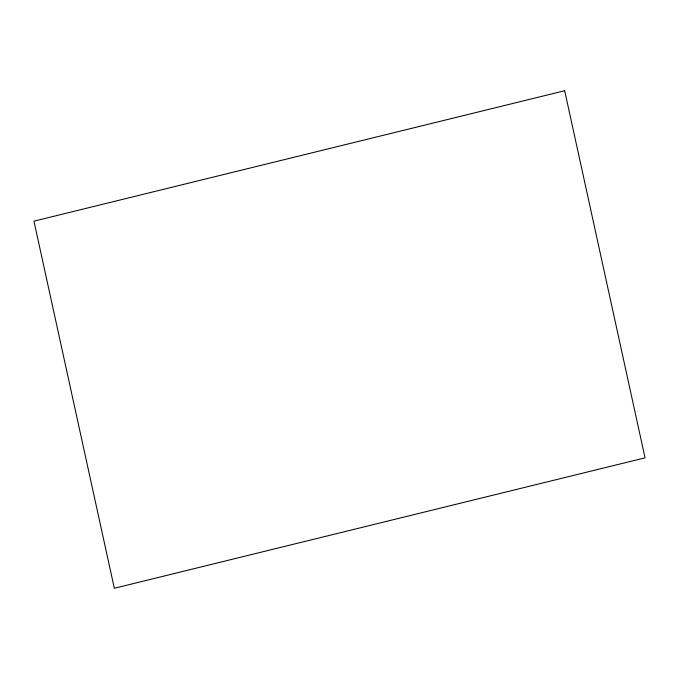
<?xml version="1.0" encoding="UTF-8"?>
<svg xmlns="http://www.w3.org/2000/svg" width="679" height="679" viewBox="0 0 679 679"><rect width="100%" height="100%" fill="white"/><g stroke="black" fill="none" stroke-linecap="round" stroke-linejoin="round"><path stroke-width="1.02" d="M564.673 90.731L33.95 221.167L114.327 588.269L645.05 457.833L564.673 90.731"/></g></svg>
